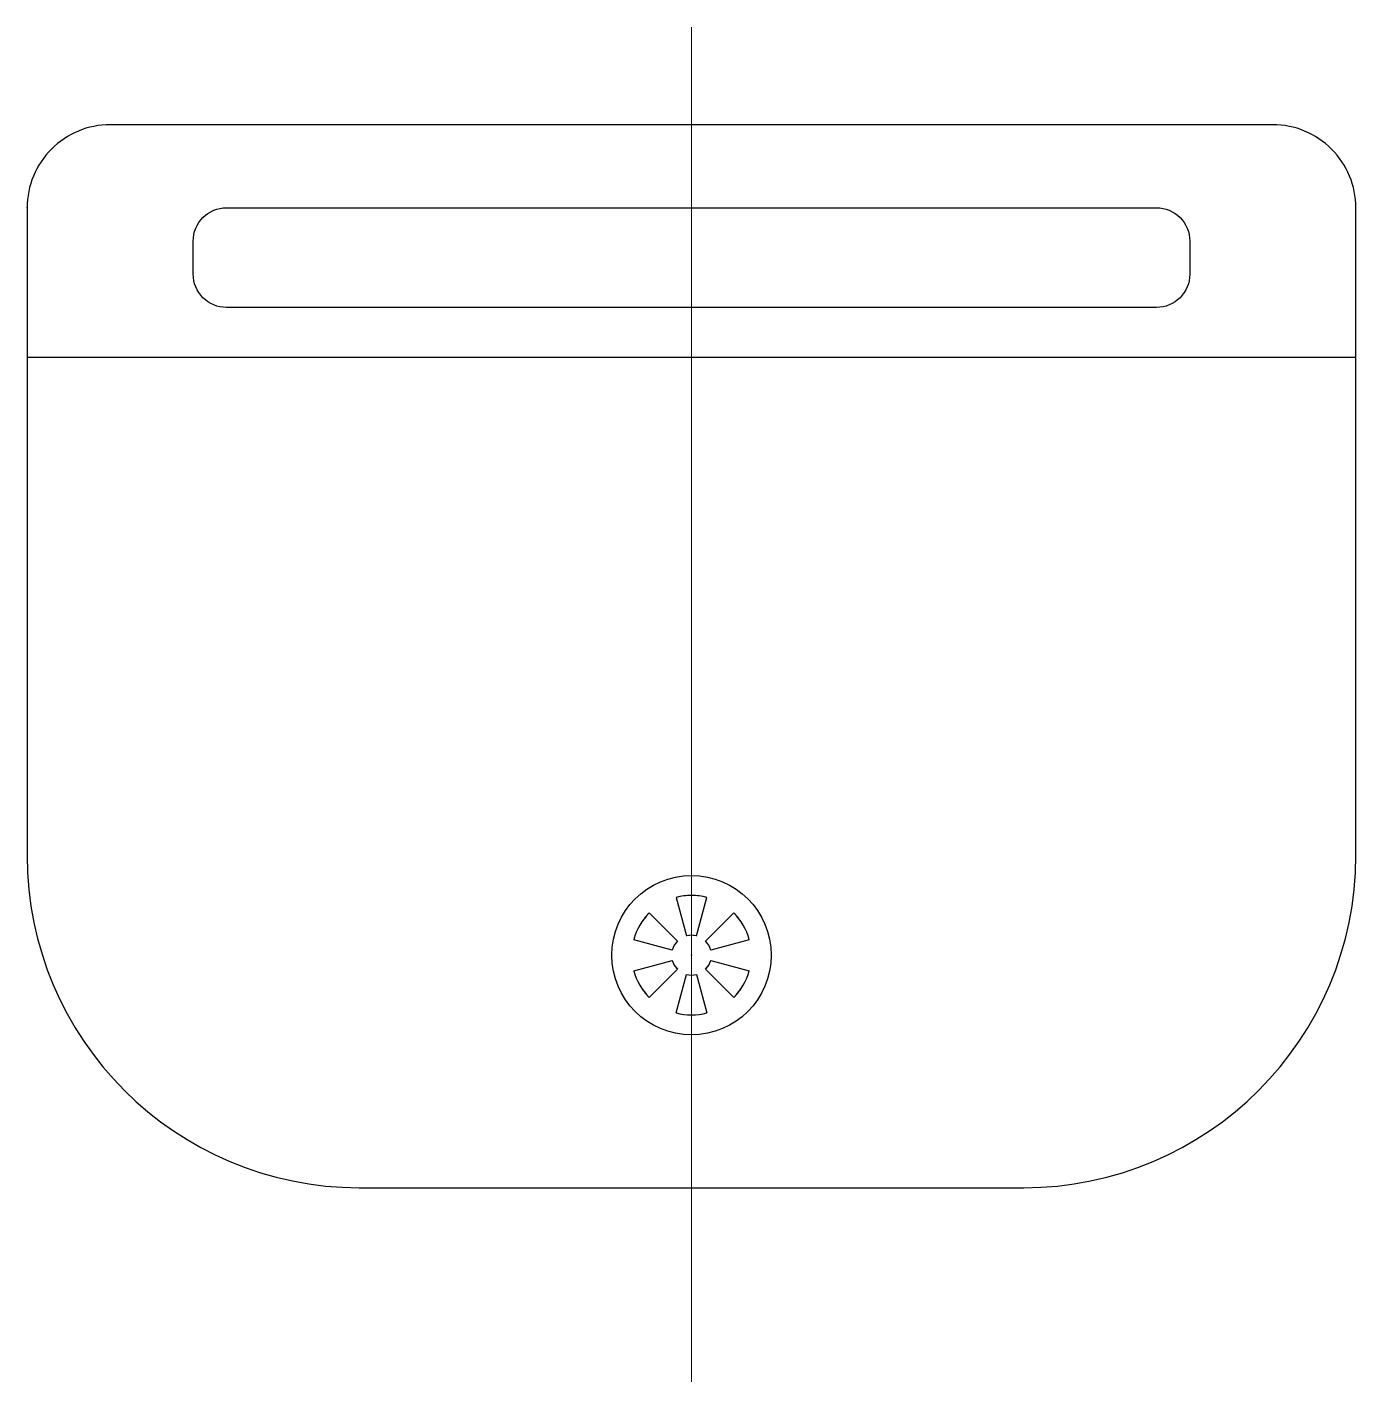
# Model space of a CAD drawing. Header units: millimetres. Extents: x 492 to 500, y 492.43 to 500.59.
import ezdxf

# ---------------------------------------------------------------- set-up
doc = ezdxf.new("R2010")
doc.units = ezdxf.units.MM
doc.linetypes.add('PHANTOM2', pattern=[31.75, 15.875, -3.175, 3.175, -3.175, 3.175, -3.175])
doc.layers.add('line', color=8, linetype='PHANTOM2', lineweight=5)

msp = doc.modelspace()

# ---------------------------------------------------------------- linework, layer by layer
for p, q in [((492, 498.6), (492, 495.6)), ((500, 495.6), (500, 498.6)), ((495.9068, 495.3477), (495.9689, 495.1159)), ((496.0311, 495.1159), (496.0932, 495.3477)), ((495.7454, 495.2546), (495.9151, 495.0849)), ((496.0849, 495.0849), (496.2546, 495.2546)), ((495.8841, 495.0311), (495.6523, 495.0932)), ((496.3477, 495.0932), (496.1159, 495.0311)), ((495.6523, 494.9068), (495.8841, 494.9689)), ((495.9151, 494.9151), (495.7454, 494.7454)), ((496.2546, 494.7454), (496.0849, 494.9151)), ((496.1159, 494.9689), (496.3477, 494.9068)), ((495.9068, 494.6523), (495.9689, 494.8841)), ((496.0311, 494.8841), (496.0932, 494.6523)), ((494, 493.6), (498, 493.6))]:
    msp.add_line(p, q)
for points in [[(499.5, 500), (492.5, 500, 0.414214), (492, 499.5), (492, 498.6), (500, 498.6), (500, 499.5, 0.414214)], [(493.2, 499.5), (498.8, 499.5, -0.414214), (499, 499.3), (499, 499.1, -0.414214), (498.8, 498.9), (493.2, 498.9, -0.414214), (493, 499.1), (493, 499.3, -0.414214)]]:
    msp.add_lwpolyline(points, format="xyb", close=True)
for points in [[(499.5, 500), (492.5, 500)], [(492, 499.5), (492, 498.6), (500, 498.6), (500, 499.5)]]:
    msp.add_lwpolyline(points)
msp.add_circle((496, 495), 0.48)
for centre, radius, start, end in [((494, 495.6), 2, 180, 270), ((498, 495.6), 2, 270, 0), ((496, 495), 0.36, 75, 105), ((496, 495), 0.36, 135, 165), ((496, 495), 0.36, 15, 45), ((496, 495), 0.12, 135, 165), ((496, 495), 0.12, 75, 105), ((496, 495), 0.12, 15, 45), ((496, 495), 0.36, 195, 225), ((496, 495), 0.12, 195, 225), ((496, 495), 0.12, 315, 345), ((496, 495), 0.36, 315, 345), ((496, 495), 0.12, 255, 285), ((496, 495), 0.36, 255, 285)]:
    msp.add_arc(centre, radius, start, end)
for p in [(496, 495), (496, 493.6)]:
    msp.add_point(p)
at = {"layer": 'line'}
msp.add_line((496, 500.5879), (496, 492.4308), dxfattribs=at)
for radius, start, end in [(0.36, 75, 105), (0.36, 135, 165), (0.36, 15, 45), (0.12, 135, 165), (0.12, 75, 105), (0.12, 15, 45), (0.36, 195, 225), (0.12, 195, 225), (0.12, 315, 345), (0.36, 315, 345), (0.12, 255, 285), (0.36, 255, 285)]:
    msp.add_arc((496, 495), radius, start, end, dxfattribs=at)
msp.add_point((492, 499.5), dxfattribs=at)

doc.saveas('drawing.dxf')
